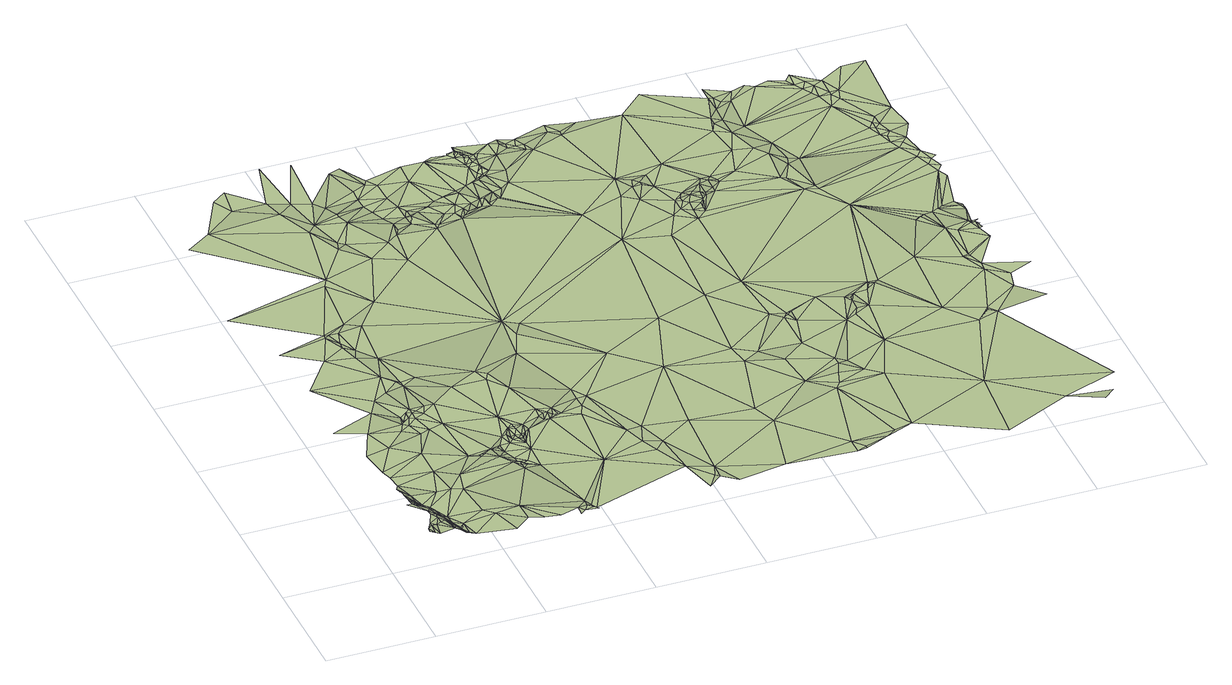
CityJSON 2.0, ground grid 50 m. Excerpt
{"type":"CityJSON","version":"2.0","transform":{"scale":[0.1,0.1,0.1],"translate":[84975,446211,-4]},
"CityObjects":{
"terrain1":{"type":"TINRelief","geometry":[{"type":"CompositeSurface","lod":"1","boundaries":[[[0,1,2]],[[0,3,1]],[[3,4,1]],[[0,5,3]],[[5,6,3]],[[3,6,4]],[[6,7,4]],[[8,9,10]],[[5,11,6]],[[4,7,12]],[[13,8,14]],[[6,15,7]],[[16,13,17]],[[6,11,15]],[[13,14,17]],[[16,17,18]],[[10,12,19]],[[8,20,14]],[[8,10,21]],[[12,7,19]],[[15,22,7]],[[11,22,15]],[[23,10,19]],[[8,21,20]],[[14,24,17]],[[23,21,10]],[[17,25,18]],[[14,20,24]],[[26,27,18]],[[11,28,22]],[[26,29,27]],[[17,24,25]],[[7,30,19]],[[26,31,29]],[[7,22,30]],[[26,18,25]],[[32,23,19]],[[20,21,33]],[[20,33,24]],[[26,34,31]],[[35,21,23]],[[11,36,28]],[[37,11,38]],[[24,39,25]],[[22,28,30]],[[24,33,39]],[[32,35,23]],[[26,40,34]],[[37,36,11]],[[21,41,33]],[[32,19,30]],[[26,25,39]],[[35,41,21]],[[37,38,42]],[[28,36,30]],[[33,41,39]],[[43,35,32]],[[37,44,36]],[[43,41,35]],[[37,42,45]],[[36,46,30]],[[44,46,36]],[[43,32,30]],[[37,45,44]],[[47,45,42]],[[48,30,46]],[[48,43,30]],[[44,48,46]],[[44,45,48]],[[49,26,39]],[[49,40,26]],[[49,39,41]],[[47,48,45]],[[50,51,52]],[[53,41,43]],[[54,55,40]],[[56,43,48]],[[57,52,55]],[[53,49,41]],[[54,40,49]],[[47,58,48]],[[50,59,51]],[[57,50,52]],[[60,53,43]],[[56,60,43]],[[61,62,59]],[[54,57,55]],[[58,56,48]],[[53,54,49]],[[63,58,47]],[[64,59,50]],[[65,54,53]],[[65,53,60]],[[61,59,66]],[[57,67,50]],[[64,66,59]],[[68,60,56]],[[69,70,61]],[[68,56,58]],[[63,71,58]],[[64,50,67]],[[72,57,54]],[[71,68,58]],[[65,72,54]],[[73,66,64]],[[61,66,74]],[[73,64,67]],[[69,61,74]],[[75,67,57]],[[76,70,69]],[[77,70,76]],[[73,78,66]],[[74,66,79]],[[80,68,71]],[[81,65,60]],[[78,79,66]],[[77,82,83]],[[72,75,57]],[[75,73,67]],[[74,79,84]],[[85,78,73]],[[86,60,68]],[[84,79,78]],[[69,74,87]],[[75,85,73]],[[65,88,72]],[[80,89,68]],[[74,84,87]],[[84,78,90]],[[82,91,83]],[[85,90,78]],[[92,69,87]],[[84,90,87]],[[93,88,65]],[[76,69,92]],[[94,85,75]],[[95,90,85]],[[96,87,90]],[[72,94,75]],[[95,96,90]],[[86,81,60]],[[72,88,97]],[[94,95,85]],[[77,98,82]],[[77,76,99]],[[81,93,65]],[[77,99,98]],[[89,100,68]],[[101,87,96]],[[102,92,87]],[[95,101,96]],[[103,97,88]],[[72,97,104]],[[72,104,94]],[[105,76,92]],[[106,107,91]],[[102,87,101]],[[93,103,88]],[[108,95,94]],[[104,97,103]],[[82,109,91]],[[105,92,102]],[[82,98,110]],[[108,101,95]],[[82,110,109]],[[111,86,68]],[[111,68,100]],[[98,99,112]],[[93,104,103]],[[110,98,112]],[[105,113,76]],[[114,99,76]],[[102,101,108]],[[115,109,110]],[[105,102,113]],[[115,110,112]],[[114,112,99]],[[114,76,113]],[[91,109,116]],[[93,117,104]],[[104,118,94]],[[81,119,93]],[[86,120,81]],[[121,81,120]],[[122,117,93]],[[122,93,123]],[[117,124,104]],[[100,125,126]],[[93,119,123]],[[127,81,121]],[[86,128,120]],[[129,104,124]],[[115,116,109]],[[127,119,81]],[[130,113,102]],[[121,120,128]],[[108,94,131]],[[132,107,106]],[[127,121,133]],[[121,128,133]],[[122,123,117]],[[134,100,126]],[[130,114,113]],[[129,124,117]],[[127,135,119]],[[129,118,104]],[[127,133,135]],[[136,102,108]],[[86,137,128]],[[138,115,112]],[[132,139,140]],[[119,141,123]],[[111,100,134]],[[119,135,141]],[[138,112,114]],[[134,126,142]],[[135,133,141]],[[131,94,118]],[[111,137,86]],[[128,137,133]],[[129,117,143]],[[126,144,142]],[[136,130,102]],[[106,91,116]],[[111,134,145]],[[133,137,141]],[[123,146,117]],[[134,142,145]],[[138,116,115]],[[129,143,118]],[[145,142,147]],[[142,144,147]],[[123,141,146]],[[143,117,146]],[[148,118,143]],[[136,108,131]],[[137,146,141]],[[148,143,149]],[[148,150,118]],[[148,149,151]],[[143,152,149]],[[148,151,150]],[[131,118,150]],[[143,146,152]],[[130,153,114]],[[149,154,151]],[[154,150,151]],[[155,154,149]],[[152,155,149]],[[156,150,154]],[[157,158,139]],[[131,150,159]],[[156,160,150]],[[152,161,155]],[[155,162,154]],[[160,159,150]],[[155,161,163]],[[156,154,162]],[[155,163,162]],[[164,116,138]],[[111,145,165]],[[136,153,130]],[[111,165,137]],[[145,147,165]],[[152,166,161]],[[152,146,167]],[[161,166,163]],[[131,159,168]],[[156,168,160]],[[163,166,162]],[[168,159,160]],[[156,162,168]],[[106,116,164]],[[168,162,166]],[[165,146,137]],[[152,167,166]],[[136,131,169]],[[170,157,139]],[[168,166,167]],[[132,171,139]],[[132,106,164]],[[131,168,172]],[[146,173,167]],[[157,174,158]],[[136,169,153]],[[168,167,175]],[[169,131,176]],[[170,139,171]],[[138,114,177]],[[131,172,176]],[[172,168,175]],[[165,173,146]],[[175,167,178]],[[157,179,174]],[[178,167,173]],[[153,169,180]],[[175,178,181]],[[172,175,181]],[[180,169,176]],[[177,114,153]],[[170,179,157]],[[132,164,182]],[[181,178,183]],[[172,181,183]],[[132,184,171]],[[185,165,147]],[[183,178,173]],[[176,172,186]],[[164,138,177]],[[172,183,186]],[[183,173,187]],[[186,183,187]],[[132,182,184]],[[187,173,188]],[[189,153,180]],[[186,187,188]],[[190,188,173]],[[191,173,165]],[[186,188,190]],[[189,180,176]],[[170,171,192]],[[193,179,170]],[[191,190,173]],[[194,171,184]],[[195,176,186]],[[194,192,171]],[[193,170,192]],[[194,184,196]],[[197,186,190]],[[184,182,196]],[[193,198,179]],[[199,191,165]],[[182,164,200]],[[191,201,190]],[[189,176,195]],[[202,193,192]],[[199,165,203]],[[194,204,192]],[[197,190,201]],[[177,153,189]],[[195,186,197]],[[203,165,205]],[[194,196,204]],[[205,165,185]],[[200,164,177]],[[199,201,191]],[[206,202,192]],[[196,182,207]],[[208,192,209]],[[204,209,192]],[[208,206,192]],[[197,201,210]],[[202,211,193]],[[199,210,201]],[[195,197,210]],[[196,207,204]],[[182,200,207]],[[199,203,212]],[[199,212,210]],[[203,205,213]],[[213,205,185]],[[177,189,214]],[[212,203,213]],[[215,185,216]],[[208,209,217]],[[206,218,202]],[[204,217,209]],[[208,219,206]],[[220,215,216]],[[221,213,185]],[[200,222,207]],[[215,221,185]],[[223,204,207]],[[224,189,195]],[[225,177,214]],[[224,195,210]],[[220,221,215]],[[204,226,217]],[[224,214,189]],[[208,217,219]],[[204,227,226]],[[223,207,222]],[[223,227,204]],[[220,228,221]],[[206,219,229]],[[230,212,213]],[[206,229,218]],[[200,177,231]],[[223,222,232]],[[230,213,221]],[[200,231,222]],[[225,214,224]],[[232,222,233]],[[212,234,210]],[[223,232,233]],[[217,226,235]],[[223,236,227]],[[219,217,235]],[[237,226,227]],[[219,238,229]],[[218,229,238]],[[222,231,233]],[[223,233,236]],[[228,239,221]],[[218,238,240]],[[237,227,236]],[[237,235,226]],[[224,210,234]],[[233,241,236]],[[230,234,212]],[[242,238,219]],[[242,219,235]],[[236,241,243]],[[238,244,240]],[[233,245,241]],[[236,243,246]],[[237,236,246]],[[247,231,177]],[[233,231,245]],[[243,241,248]],[[242,244,238]],[[243,248,246]],[[245,248,241]],[[245,231,249]],[[230,221,250]],[[237,246,251]],[[248,251,246]],[[237,252,235]],[[253,248,245]],[[242,235,252]],[[253,245,249]],[[248,254,251]],[[255,225,224]],[[239,250,221]],[[247,249,231]],[[256,244,242]],[[253,254,248]],[[257,237,251]],[[258,177,225]],[[257,252,237]],[[253,249,259]],[[257,251,254]],[[247,259,249]],[[256,242,252]],[[230,260,234]],[[253,261,254]],[[261,257,254]],[[253,259,261]],[[262,259,247]],[[263,252,257]],[[230,250,260]],[[255,224,234]],[[262,247,264]],[[262,265,259]],[[266,257,261]],[[266,263,257]],[[267,247,177]],[[265,261,259]],[[262,264,265]],[[266,268,263]],[[269,265,264]],[[270,252,263]],[[266,261,271]],[[265,272,261]],[[273,256,252]],[[266,271,268]],[[269,272,265]],[[270,263,268]],[[264,247,274]],[[271,261,272]],[[269,264,275]],[[273,252,270]],[[271,270,268]],[[269,276,272]],[[269,275,276]],[[258,225,255]],[[271,272,277]],[[239,278,250]],[[264,274,275]],[[272,276,277]],[[234,260,279]],[[271,280,270]],[[275,277,276]],[[271,277,280]],[[273,270,280]],[[275,281,277]],[[239,282,278]],[[255,234,283]],[[274,281,275]],[[267,177,258]],[[277,284,280]],[[285,277,281]],[[274,286,281]],[[285,284,277]],[[273,280,287]],[[286,285,281]],[[234,279,283]],[[273,288,289]],[[267,274,247]],[[274,290,286]],[[284,291,280]],[[260,250,292]],[[290,285,286]],[[273,293,288]],[[285,294,284]],[[294,291,284]],[[273,295,293]],[[273,287,295]],[[291,287,280]],[[290,296,285]],[[297,294,285]],[[294,298,291]],[[297,285,296]],[[299,298,294]],[[291,300,287]],[[298,301,291]],[[297,299,294]],[[302,303,288]],[[293,302,288]],[[301,300,291]],[[260,292,279]],[[293,295,304]],[[293,305,302]],[[299,301,298]],[[293,306,305]],[[307,295,287]],[[293,308,306]],[[293,304,308]],[[300,309,287]],[[310,302,305]],[[267,290,274]],[[311,278,282]],[[295,312,304]],[[313,297,296]],[[301,314,300]],[[307,312,295]],[[309,307,287]],[[315,305,306]],[[304,315,308]],[[315,306,308]],[[311,282,316]],[[314,309,300]],[[299,317,301]],[[313,299,297]],[[250,278,318]],[[312,315,304]],[[317,314,301]],[[310,305,319]],[[320,312,307]],[[309,320,307]],[[317,309,314]],[[319,305,315]],[[267,296,290]],[[312,319,315]],[[320,319,312]],[[321,317,299]],[[255,283,322]],[[321,299,313]],[[283,279,323]],[[324,319,320]],[[267,313,296]],[[250,318,292]],[[325,309,317]],[[311,326,278]],[[325,320,309]],[[311,316,326]],[[327,310,319]],[[325,324,320]],[[321,325,317]],[[327,319,324]],[[258,255,322]],[[279,328,323]],[[279,292,328]],[[327,324,325]],[[326,329,278]],[[318,278,329]],[[330,321,313]],[[331,283,323]],[[332,327,325]],[[333,325,321]],[[332,325,334]],[[332,335,327]],[[322,283,331]],[[328,336,323]],[[337,292,318]],[[333,334,325]],[[332,338,335]],[[332,334,338]],[[267,339,313]],[[328,292,340]],[[333,321,330]],[[337,341,292]],[[326,342,329]],[[338,334,343]],[[267,258,344]],[[345,335,338]],[[333,343,334]],[[258,322,346]],[[318,329,342]],[[345,338,343]],[[347,292,341]],[[330,313,339]],[[348,323,336]],[[333,349,343]],[[349,345,343]],[[331,323,348]],[[340,292,347]],[[328,340,336]],[[333,330,349]],[[337,318,350]],[[322,331,351]],[[337,352,341]],[[346,322,351]],[[267,344,339]],[[353,344,258]],[[318,342,350]],[[349,354,345]],[[330,354,349]],[[355,258,346]],[[347,341,352]],[[340,347,356]],[[348,336,357]],[[353,258,355]],[[331,348,358]],[[337,350,352]],[[351,331,358]],[[347,352,356]],[[345,354,359]],[[348,357,360]],[[358,348,360]],[[330,361,354]],[[330,339,361]],[[362,360,357]],[[358,360,362]],[[340,363,336]],[[353,364,344]],[[339,344,364]],[[357,336,363]],[[346,351,365]],[[340,356,363]],[[359,354,366]],[[354,361,366]],[[351,358,367]],[[355,346,365]],[[353,368,364]],[[339,364,369]],[[362,357,367]],[[358,362,367]],[[356,352,370]],[[353,355,371]],[[369,364,372]],[[364,368,372]],[[353,373,368]],[[352,350,370]],[[359,366,374]],[[339,369,375]],[[366,361,374]],[[353,371,373]],[[342,376,350]],[[355,365,377]],[[371,355,377]],[[372,368,373]],[[367,357,363]],[[369,372,375]],[[356,370,363]],[[375,372,373]],[[377,365,378]],[[371,377,379]],[[379,377,380]],[[377,378,380]],[[339,381,361]],[[371,379,382]],[[339,375,383]],[[342,384,376]],[[373,371,385]],[[378,365,386]],[[371,382,385]],[[379,387,382]],[[379,380,387]],[[380,378,388]],[[378,386,389]],[[375,373,383]],[[378,389,388]],[[382,387,385]],[[351,367,390]],[[361,381,374]],[[370,391,363]],[[367,363,392]],[[376,370,350]],[[380,393,387]],[[380,388,393]],[[389,386,393]],[[385,387,394]],[[388,389,393]],[[395,363,391]],[[373,385,396]],[[339,383,381]],[[387,393,397]],[[386,398,393]],[[394,387,399]],[[400,363,395]],[[387,397,399]],[[392,363,400]],[[385,394,401]],[[373,396,383]],[[397,393,398]],[[402,391,370]],[[399,397,398]],[[365,351,403]],[[386,404,398]],[[401,394,399]],[[399,398,405]],[[395,391,402]],[[401,399,405]],[[385,401,396]],[[392,400,406]],[[400,395,402]],[[405,398,404]],[[367,392,390]],[[392,406,407]],[[407,406,400]],[[401,405,408]],[[407,400,402]],[[405,404,408]],[[401,408,409]],[[396,401,409]],[[383,396,410]],[[386,365,403]],[[392,407,390]],[[411,407,402]],[[412,408,404]],[[396,409,410]],[[409,408,412]],[[402,370,413]],[[409,414,410]],[[409,412,414]],[[411,390,407]],[[415,376,384]],[[351,390,416]],[[411,402,417]],[[386,403,404]],[[376,418,370]],[[383,410,419]],[[411,420,390]],[[383,421,381]],[[411,417,420]],[[410,414,422]],[[422,414,412]],[[390,420,417]],[[417,402,413]],[[412,404,423]],[[390,417,424]],[[351,416,403]],[[413,370,418]],[[410,422,419]],[[383,419,421]],[[424,417,413]],[[422,412,423]],[[381,425,426]],[[404,403,423]],[[416,390,424]],[[381,421,425]],[[376,427,418]],[[428,424,413]],[[422,429,419]],[[415,430,376]],[[422,423,431]],[[421,419,432]],[[422,431,429]],[[433,423,403]],[[416,424,428]],[[421,434,425]],[[419,429,432]],[[421,432,434]],[[413,418,435]],[[426,425,436]],[[430,427,376]],[[433,437,423]],[[433,403,438]],[[439,425,434]],[[439,434,432]],[[431,423,437]],[[415,440,441]],[[433,438,437]],[[403,442,438]],[[435,418,443]],[[403,416,442]],[[427,443,418]],[[444,425,439]],[[445,432,429]],[[439,432,446]],[[445,429,431]],[[436,425,444]],[[431,437,447]],[[448,428,413]],[[427,435,443]],[[445,446,432]],[[448,413,435]],[[449,437,438]],[[445,431,447]],[[436,444,450]],[[447,437,449]],[[444,439,451]],[[439,446,451]],[[452,436,450]],[[450,444,453]],[[445,447,449]],[[454,416,428]],[[453,444,451]],[[455,435,427]],[[452,450,456]],[[450,453,456]],[[456,453,451]],[[448,457,428]],[[448,435,455]],[[428,457,458]],[[451,446,459]],[[454,428,458]],[[454,460,416]],[[461,438,442]],[[460,462,416]],[[456,451,463]],[[464,442,416]],[[455,427,465]],[[445,466,446]],[[461,449,438]],[[467,457,448]],[[468,416,462]],[[467,469,457]],[[469,470,457]],[[445,449,466]],[[470,458,457]],[[463,451,459]],[[454,471,460]],[[467,448,472]],[[448,455,472]],[[454,458,471]],[[471,462,460]],[[471,458,462]],[[473,458,470]],[[474,459,446]],[[475,469,467]],[[475,470,469]],[[468,462,458]],[[476,416,468]],[[467,472,477]],[[473,470,475]],[[478,458,473]],[[478,468,458]],[[479,474,446]],[[480,479,446]],[[480,446,466]],[[478,481,468]],[[461,442,464]],[[482,466,449]],[[478,473,483]],[[473,484,483]],[[473,475,484]],[[485,482,449]],[[486,487,459]],[[464,416,488]],[[489,485,449]],[[488,416,476]],[[489,449,461]],[[481,490,491]],[[492,483,484]],[[493,478,483]],[[478,494,481]],[[474,486,459]],[[476,468,481]],[[493,483,492]],[[492,484,495]],[[493,496,478]],[[494,490,481]],[[486,497,487]],[[493,492,498]],[[478,496,494]],[[499,491,490]],[[476,481,491]],[[500,496,493]],[[501,497,486]],[[499,490,502]],[[494,502,490]],[[503,491,499]],[[474,504,486]],[[501,486,504]],[[479,505,474]],[[480,505,479]],[[505,504,474]],[[480,466,506]],[[503,476,491]],[[507,505,480]],[[501,504,508]],[[482,509,466]],[[507,480,506]],[[506,466,510]],[[485,511,482]],[[508,504,505]],[[512,485,489]],[[511,509,482]],[[513,510,466]],[[513,466,509]],[[489,461,514]],[[507,508,505]],[[515,511,485]],[[515,485,512]],[[516,509,511]],[[507,506,517]],[[512,489,518]],[[517,506,510]],[[461,464,519]],[[515,516,511]],[[514,461,519]],[[489,514,518]],[[464,488,520]],[[507,517,508]],[[513,509,516]],[[515,512,518]],[[488,476,521]],[[519,464,520]],[[488,521,520]],[[518,514,519]],[[519,520,522]],[[515,523,516]],[[513,524,510]],[[524,517,510]],[[515,518,523]],[[513,516,524]],[[525,508,517]],[[523,524,516]],[[526,517,524]],[[525,517,526]]]}]}
},
"vertices":[
[231,100,89],[210,120,98],[208,100,98],[231,140,99],[233,160,94],[249,90,84],[257,150,91],[278,190,94],[212,320,96],[190,320,97],[255,250,95],[322,100,87],[257,220,98],[211,350,94],[234,340,82],[279,160,92],[211,360,94],[234,370,74],[212,410,83],[280,220,93],[257,340,66],[279,290,76],[301,170,89],[279,260,83],[256,370,56],[256,390,50],[256,450,44],[211,440,82],[323,160,75],[210,450,74],[347,200,45],[210,480,67],[323,250,52],[278,340,49],[212,500,54],[300,290,62],[345,160,57],[368,120,50],[344,90,80],[278,370,43],[232,540,41],[303,340,43],[366,80,67],[345,250,42],[370,140,45],[389,110,43],[370,160,42],[413,90,42],[390,180,42],[368,440,41],[301,820,38],[189,790,42],[212,660,40],[435,440,40],[414,590,39],[226,610,40],[504,250,38],[414,730,40],[549,210,36],[257,950,39],[482,420,40],[324,1080,42],[123,1000,42],[591,70,36],[392,910,42],[506,520,44],[413,950,48],[458,850,51],[655,210,48],[369,1160,42],[144,1330,43],[660,120,43],[592,640,42],[436,930,51],[433,1020,31],[504,870,51],[458,1320,42],[277,1510,43],[455,980,50],[434,990,29],[727,100,42],[750,520,49],[344,1670,43],[120,1620,43],[457,1020,51],[480,970,50],[774,450,56],[480,1040,50],[638,610,46],[794,80,48],[480,1010,50],[345,1690,42],[435,1200,42],[708,570,54],[571,890,51],[526,990,50],[502,1020,50],[637,630,42],[387,1580,41],[411,1490,42],[884,110,46],[546,1040,50],[527,1230,37],[661,620,50],[698,650,43],[504,1260,42],[482,2030,42],[8,1940,43],[592,1040,50],[367,1690,38],[390,1620,37],[930,150,40],[434,1550,36],[526,1260,36],[501,1460,36],[412,1690,37],[457,1740,40],[751,630,31],[772,710,48],[774,540,32],[773,480,56],[774,500,57],[751,590,43],[773,570,31],[729,650,41],[885,70,40],[907,90,40],[775,520,35],[795,470,58],[750,680,30],[594,1270,36],[807,850,51],[504,2070,43],[796,520,31],[929,120,41],[795,520,31],[705,1130,50],[857,480,31],[524,1710,36],[165,2570,40],[47,2490,43],[818,530,31],[950,100,40],[795,680,31],[967,80,40],[950,130,31],[864,610,31],[965,100,31],[795,720,49],[817,700,31],[817,760,50],[816,720,31],[863,660,30],[839,1200,50],[838,730,30],[842,700,31],[846,740,51],[322,2700,34],[277,2790,35],[841,780,51],[842,760,51],[864,690,30],[863,720,32],[864,700,30],[636,1850,39],[1123,420,31],[885,730,31],[909,750,30],[885,760,51],[864,1130,50],[502,2600,39],[569,2430,38],[977,850,50],[1020,790,30],[343,2840,34],[971,790,51],[932,1040,50],[1090,1530,33],[994,790,31],[479,2700,34],[885,1170,50],[996,810,51],[748,2160,34],[1017,810,51],[637,2270,39],[1426,250,31],[1042,830,51],[1041,810,30],[1065,810,30],[1060,1280,36],[1080,810,30],[1154,770,31],[610,2480,33],[574,2660,32],[654,2320,34],[1177,950,36],[682,2300,33],[1175,880,35],[546,2950,33],[1291,590,31],[886,2100,32],[1180,830,30],[661,2630,32],[1323,490,31],[750,2450,33],[1358,410,31],[708,2600,17],[856,2250,32],[728,2520,33],[729,2500,33],[1221,880,36],[680,2930,33],[1356,590,36],[1401,450,36],[1113,1420,34],[1515,140,34],[1469,70,34],[860,2550,18],[808,2810,33],[860,2610,17],[1533,120,38],[1536,200,34],[907,2280,37],[930,2380,25],[1420,1150,31],[1155,1490,30],[881,2500,17],[906,2440,18],[1601,70,34],[861,2670,18],[1559,560,34],[1088,2270,31],[928,2320,32],[996,2340,32],[1604,970,33],[975,2570,21],[997,2410,20],[998,2500,17],[926,2700,18],[1826,110,32],[862,2830,33],[1019,2390,33],[974,2680,17],[1020,2410,25],[942,2730,17],[1087,2300,33],[1020,2460,17],[1219,2320,17],[1062,2430,21],[1108,2300,28],[1896,430,30],[1110,2450,20],[1109,2660,17],[1154,2360,32],[1109,2430,33],[1716,1310,33],[1114,2770,18],[1154,2480,18],[1783,1910,32],[1198,2350,32],[1852,540,33],[1222,2410,32],[1221,2340,16],[1199,2500,17],[1239,2340,15],[1243,2370,32],[1199,2480,31],[1694,2140,32],[1222,2500,21],[1267,2370,11],[1266,2520,18],[1266,2480,33],[1287,2390,32],[1221,2770,17],[1378,2390,0],[1335,2390,5],[1312,2390,7],[1334,2410,32],[2142,160,34],[1937,880,36],[1321,2540,18],[1356,2410,32],[2143,90,32],[1922,990,33],[1353,2540,27],[1402,2440,32],[1377,2410,1],[1379,2660,21],[1329,2780,18],[1264,2790,17],[1423,2430,1],[1379,2570,18],[2124,650,35],[1351,2750,19],[1380,2540,33],[1377,2680,20],[1438,2430,1],[1447,2450,32],[1400,2570,24],[1421,2570,27],[1401,2610,18],[1417,2590,19],[1357,2770,38],[1334,2790,17],[1380,2710,39],[1361,2770,38],[1368,2750,38],[1402,2670,37],[1377,2730,38],[1422,2640,36],[1359,2800,38],[2190,110,31],[1400,2700,38],[1492,2480,32],[1423,2620,35],[1399,2720,38],[2184,90,35],[1445,2590,33],[2233,560,29],[1425,2720,38],[1423,2680,38],[1515,2570,32],[1961,1400,32],[2018,930,32],[1447,2720,37],[1514,2680,38],[2300,140,35],[1511,2770,38],[2101,830,37],[2347,180,30],[1675,2660,38],[2165,1170,31],[1554,2750,38],[1650,2680,32],[1581,2720,31],[1557,2790,32],[2214,920,32],[2255,590,32],[1582,2750,32],[1919,2340,32],[2302,760,37],[2279,660,31],[2432,200,31],[1616,2720,32],[1896,2210,31],[1628,2760,38],[1988,1860,33],[2302,720,37],[2212,1120,35],[1652,2710,38],[2460,590,30],[2142,1440,31],[2392,650,29],[1962,2160,32],[1782,2770,31],[2054,2000,31],[2347,730,31],[2253,1080,35],[2233,1150,32],[1780,2810,38],[2234,1130,38],[1826,2720,37],[2257,1150,34],[2453,1010,31],[1965,2250,37],[2143,1940,32],[1830,2750,34],[2392,1220,29],[2007,2250,39],[1982,2300,37],[2549,820,31],[2098,2100,32],[2004,2270,40],[2054,2230,31],[1918,2790,31],[2053,2320,32],[2830,380,32],[2098,2030,33],[2144,2000,35],[2122,2070,41],[2144,2050,42],[2122,2770,31],[2121,2100,38],[2143,2370,32],[2796,0,32],[2144,2140,32],[2189,1980,32],[2166,2100,46],[2189,2030,42],[2188,2000,36],[2637,1240,32],[2505,1040,31],[2505,1170,33],[2209,2050,46],[2187,2120,46],[2522,1070,37],[2256,2210,34],[2210,2070,48],[2230,2070,45],[2212,2100,48],[2526,1130,36],[2233,2160,43],[2580,1080,32],[2638,1980,33],[2280,2100,34],[2233,2090,46],[2525,1150,39],[2548,1180,33],[2278,2120,39],[2279,2180,39],[2301,2210,32],[2616,1190,32],[2324,2160,32],[2864,950,31],[2323,2180,32],[3111,150,31],[2775,1800,33],[2662,1220,37],[2976,810,30],[2459,2360,32],[2638,1220,38],[2434,2520,32],[2414,2210,32],[2574,2090,37],[2683,1240,31],[2460,2610,32],[2241,2880,37],[3072,840,32],[2888,1340,32],[2549,2340,33],[3367,240,32],[2595,2280,30],[2505,2480,32],[2596,2080,33],[2458,2570,32],[3041,880,32],[2504,2750,32],[2644,2180,29],[2688,1980,36],[2504,2590,27],[3261,70,36],[3315,120,32],[2698,1960,33],[3034,860,36],[2512,2680,21],[2639,2360,22],[2578,2520,20],[2660,2230,24],[3131,1150,32],[2705,2210,22],[2525,2750,31],[2594,2720,18],[2504,2820,33],[2549,2720,24],[3001,1610,20],[3202,990,33],[2617,2770,28],[3080,1270,33],[3087,1490,34],[2729,2780,20],[3032,1620,18],[3133,2140,18],[3045,1630,24],[2683,2790,28],[3178,2050,18],[3314,890,26],[2975,2530,19],[3133,1190,37],[3087,1640,20],[3111,1260,37],[3110,1280,32],[3024,1620,26],[3225,1080,33],[3133,1460,33],[2909,2690,18],[3244,1370,32],[3224,1920,18],[3334,1130,32],[3200,1510,33],[2932,2650,19],[2951,2610,22],[3115,1650,24],[3067,2320,18],[3202,1490,33],[3222,1440,32],[3090,2260,18],[2887,2730,18],[2794,2800,18],[3202,1980,18],[3112,2190,18],[3213,1640,25],[3141,1670,18],[3223,1490,33],[3221,1510,15],[3230,1610,18],[3244,1460,23],[3221,1530,11],[2864,2770,19],[3245,1490,20],[3201,1680,19],[3251,1530,13],[2886,2790,31],[3226,1650,20],[3245,1870,18],[2931,2720,32],[2955,2680,32],[2998,2590,32],[2998,2610,33],[2999,2700,33],[3089,2340,26],[3022,2550,32],[3089,2300,24],[3112,2230,23],[3109,2370,33],[3155,2160,26],[3133,2250,30],[3111,2320,30],[3041,2610,33],[3179,2180,33],[3201,2070,29],[3223,2000,27],[3245,1940,27],[3247,2010,33],[3224,2270,34],[3202,2410,34],[3112,2770,31],[3223,2770,34]
]}
